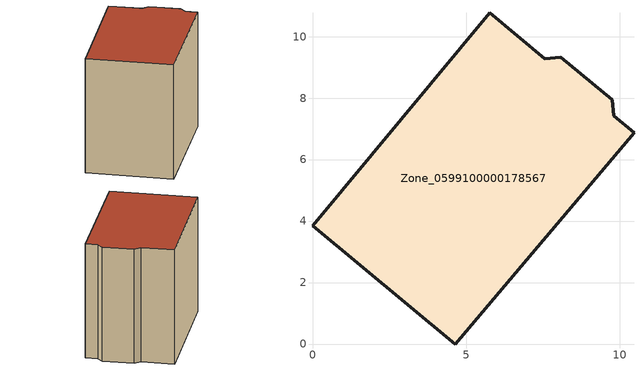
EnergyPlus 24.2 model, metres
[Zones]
Zone_0599100000178567
 floor ground (C_G): 7.56,9.28 8.08,9.33 9.75,7.94 9.8,7.42 10.46,6.87 4.64,0 0,3.85 5.77,10.77 z0
 wall outside (C_F): 4.64,0 10.46,6.87 9.8,7.42 9.75,7.94 8.08,9.33 7.56,9.28 5.77,10.77 0,3.85 4.64,0 z0:8.4
 roof outside (C_R): 7.56,9.28 5.77,10.77 0,3.85 4.64,0 10.46,6.87 9.8,7.42 9.75,7.94 8.08,9.33 z8.4
[BUILDING]
Pand.0599100000178567: North Axis=0; Terrain=City; Loads Convergence Tolerance Value=0.04; Temperature Convergence Tolerance Value=0.4; Solar Distribution=FullExterior; Maximum Number of Warmup Days=25; Minimum Number of Warmup Days=1
[Site:Location]
Rotterdam.The.Hague.AP_ZH_NLD Design_Conditions: Latitude=51.96; Longitude=4.45; Time Zone=1; Elevation=-4.5
[SITE:GROUNDTEMPERATURE:BUILDINGSURFACE]
18, 18, 18, 18, 18, 18, 18, 18, 18, 18, 18, 18
[MATERIAL] Thermal Absorptance=0.9; Solar Absorptance=0.7; Visible Absorptance=0.7
Name | Roughness | Thickness | Conductivity | Density | Specific Heat
G.TI.1946-1964 | MediumSmooth | 0.15 | 1 | 540 | 1210
F.TI.1946-1964 | Rough | 0.3 | 0.857143 | 1920 | 840
R.TI.1946-1964 | MediumRough | 0.2 | 0.277778 | 1500 | 1000
[CONSTRUCTION]
C_G: G.TI.1946-1964
C_F: F.TI.1946-1964
C_R: R.TI.1946-1964
[ZONE]
Zone_0599100000178567: Type=1; Multiplier=1; Ceiling Height=Autocalculate; Volume=Autocalculate; Floor Area=autocalculate; Part of Total Floor Area=Yes
[ZONEINFILTRATION:DESIGNFLOWRATE]
Infil_Zone_0599100000178567: Zone or ZoneList or Space or SpaceList=Zone_0599100000178567; Schedule=AlwaysOn; Design Flow Rate Calculation Method=Flow/Area; Flow Rate per Floor Area=0.003; Constant Term Coefficient=1; Temperature Term Coefficient=0; Velocity Term Coefficient=0; Velocity Squared Term Coefficient=0
[HVACTEMPLATE:ZONE:IDEALLOADSAIRSYSTEM]
Zone_0599100000178567: Maximum Heating Supply Air Temperature=50; Minimum Cooling Supply Air Temperature=13; Maximum Heating Supply Air Humidity Ratio=0.0156; Minimum Cooling Supply Air Humidity Ratio=0.0077; Heating Limit=NoLimit; Cooling Limit=NoLimit; Dehumidification Control Type=ConstantSensibleHeatRatio; Cooling Sensible Heat Ratio=0.7; Dehumidification Setpoint=60; Humidification Control Type=None; Humidification Setpoint=30; Outdoor Air Method=None; Outdoor Air Flow Rate per Person=0.00944; Outdoor Air Flow Rate per Zone Floor Area=0; Outdoor Air Flow Rate per Zone=0; Demand Controlled Ventilation Type=None; Outdoor Air Economizer Type=NoEconomizer; Heat Recovery Type=None; Sensible Heat Recovery Effectiveness=0.7; Latent Heat Recovery Effectiveness=0.65
[ZONECONTROL:THERMOSTAT]
ThermostatControl_Zone_0599100000178567: Zone or ZoneList=Zone_0599100000178567; Control Type Schedule=DualSetpointControlType; Control 1=Thermostat_Zone_0599100000178567; Temperature Difference Between Cutout And Setpoint=0
[THERMOSTATSETPOINT:DUALSETPOINT]
Thermostat_Zone_0599100000178567: Heating Setpoint Temperature Schedule=HeatingSetpoint_Zone_0599100000178567; Cooling Setpoint Temperature Schedule=CoolingSetpoint_Zone_0599100000178567
[SCHEDULE:COMPACT]
HeatingSetpoint_Zone_0599100000178567: Through: 12/31, For: AllDays, Until: 24:00, 21
CoolingSetpoint_Zone_0599100000178567: Through: 12/31, For: AllDays, Until: 24:00, 24
DualSetpointControlType: Through: 12/31, For: AllDays, Until: 24:00, 4
AlwaysOn: Through: 12/31, For: AllDays, Until: 24:00, 1
